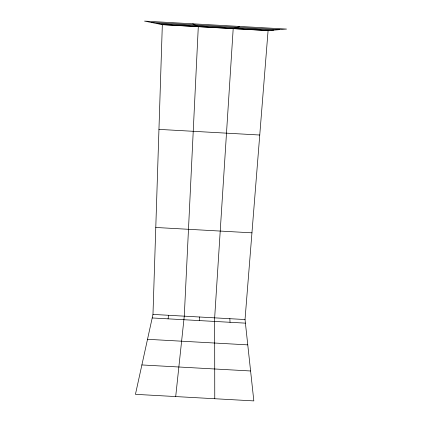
<?xml version="1.0" encoding="UTF-8"?>
<svg xmlns="http://www.w3.org/2000/svg" width="422" height="422" viewBox="0 0 422 422"><rect width="100%" height="100%" fill="white"/><g stroke="black" fill="none" stroke-linecap="round" stroke-linejoin="round"><path stroke-width="0.63" d="M268.086 30.611L245.029 319.538L253.833 400.9L135.441 394.333L152.975 314.416L162.333 24.682L144.503 21.1L286.559 29.065L268.086 30.611L162.333 24.682M199.279 320.578L199.469 317.001M175.7 396.569L184.277 316.157L198.293 26.697L192.807 23.806M168.051 318.842L168.626 315.287M239.691 26.438L233.192 28.654L214.656 317.845L214.766 398.732M250.642 29.635L251.169 29.551M152.975 314.416L245.029 319.538M152.2 317.961L245.419 323.141M147.515 339.304L247.772 344.869M141.887 364.946L250.594 370.975M151.24 22.456L279.58 29.651M156.947 23.6L273.667 30.141M161.573 24.529L268.872 30.548M158.952 129.385L259.757 135.019M155.781 227.474L251.95 232.833M179.819 25.552L180.31 25.689M229.842 318.694L230.043 322.287"/></g></svg>
